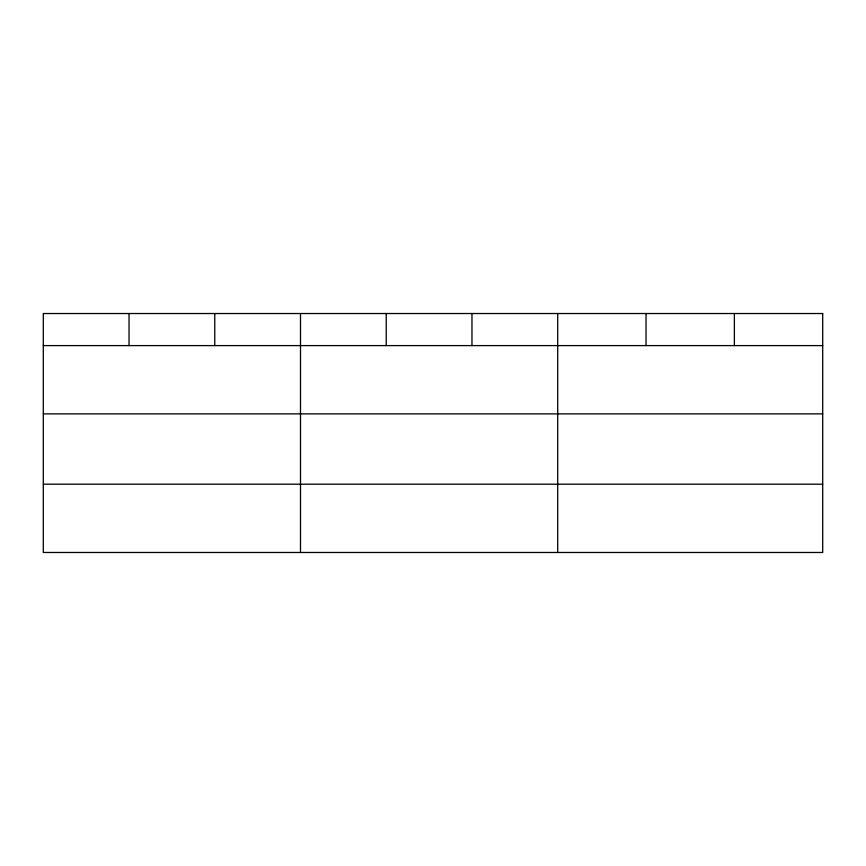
<?xml version="1.0" encoding="UTF-8"?>
<svg xmlns="http://www.w3.org/2000/svg" width="866" height="866" viewBox="0 0 866 866"><rect width="100%" height="100%" fill="white"/><g stroke="black" fill="none" stroke-linecap="round" stroke-linejoin="round"><path stroke-width="1.3" d="M43.3 345.599L822.7 345.599M43.3 413.872L822.7 413.872M43.3 484.202L822.7 484.202M734.368 313.524L734.368 345.599M646.036 313.524L646.036 345.599M557.704 313.524L557.704 552.476M471.97 313.524L471.97 345.599M386.236 313.524L386.236 345.599M300.502 313.524L300.502 552.476M214.768 313.524L214.768 345.599M129.034 313.524L129.034 345.599M822.7 313.524L43.3 313.524L43.3 552.476L822.7 552.476L822.7 313.524"/></g></svg>
